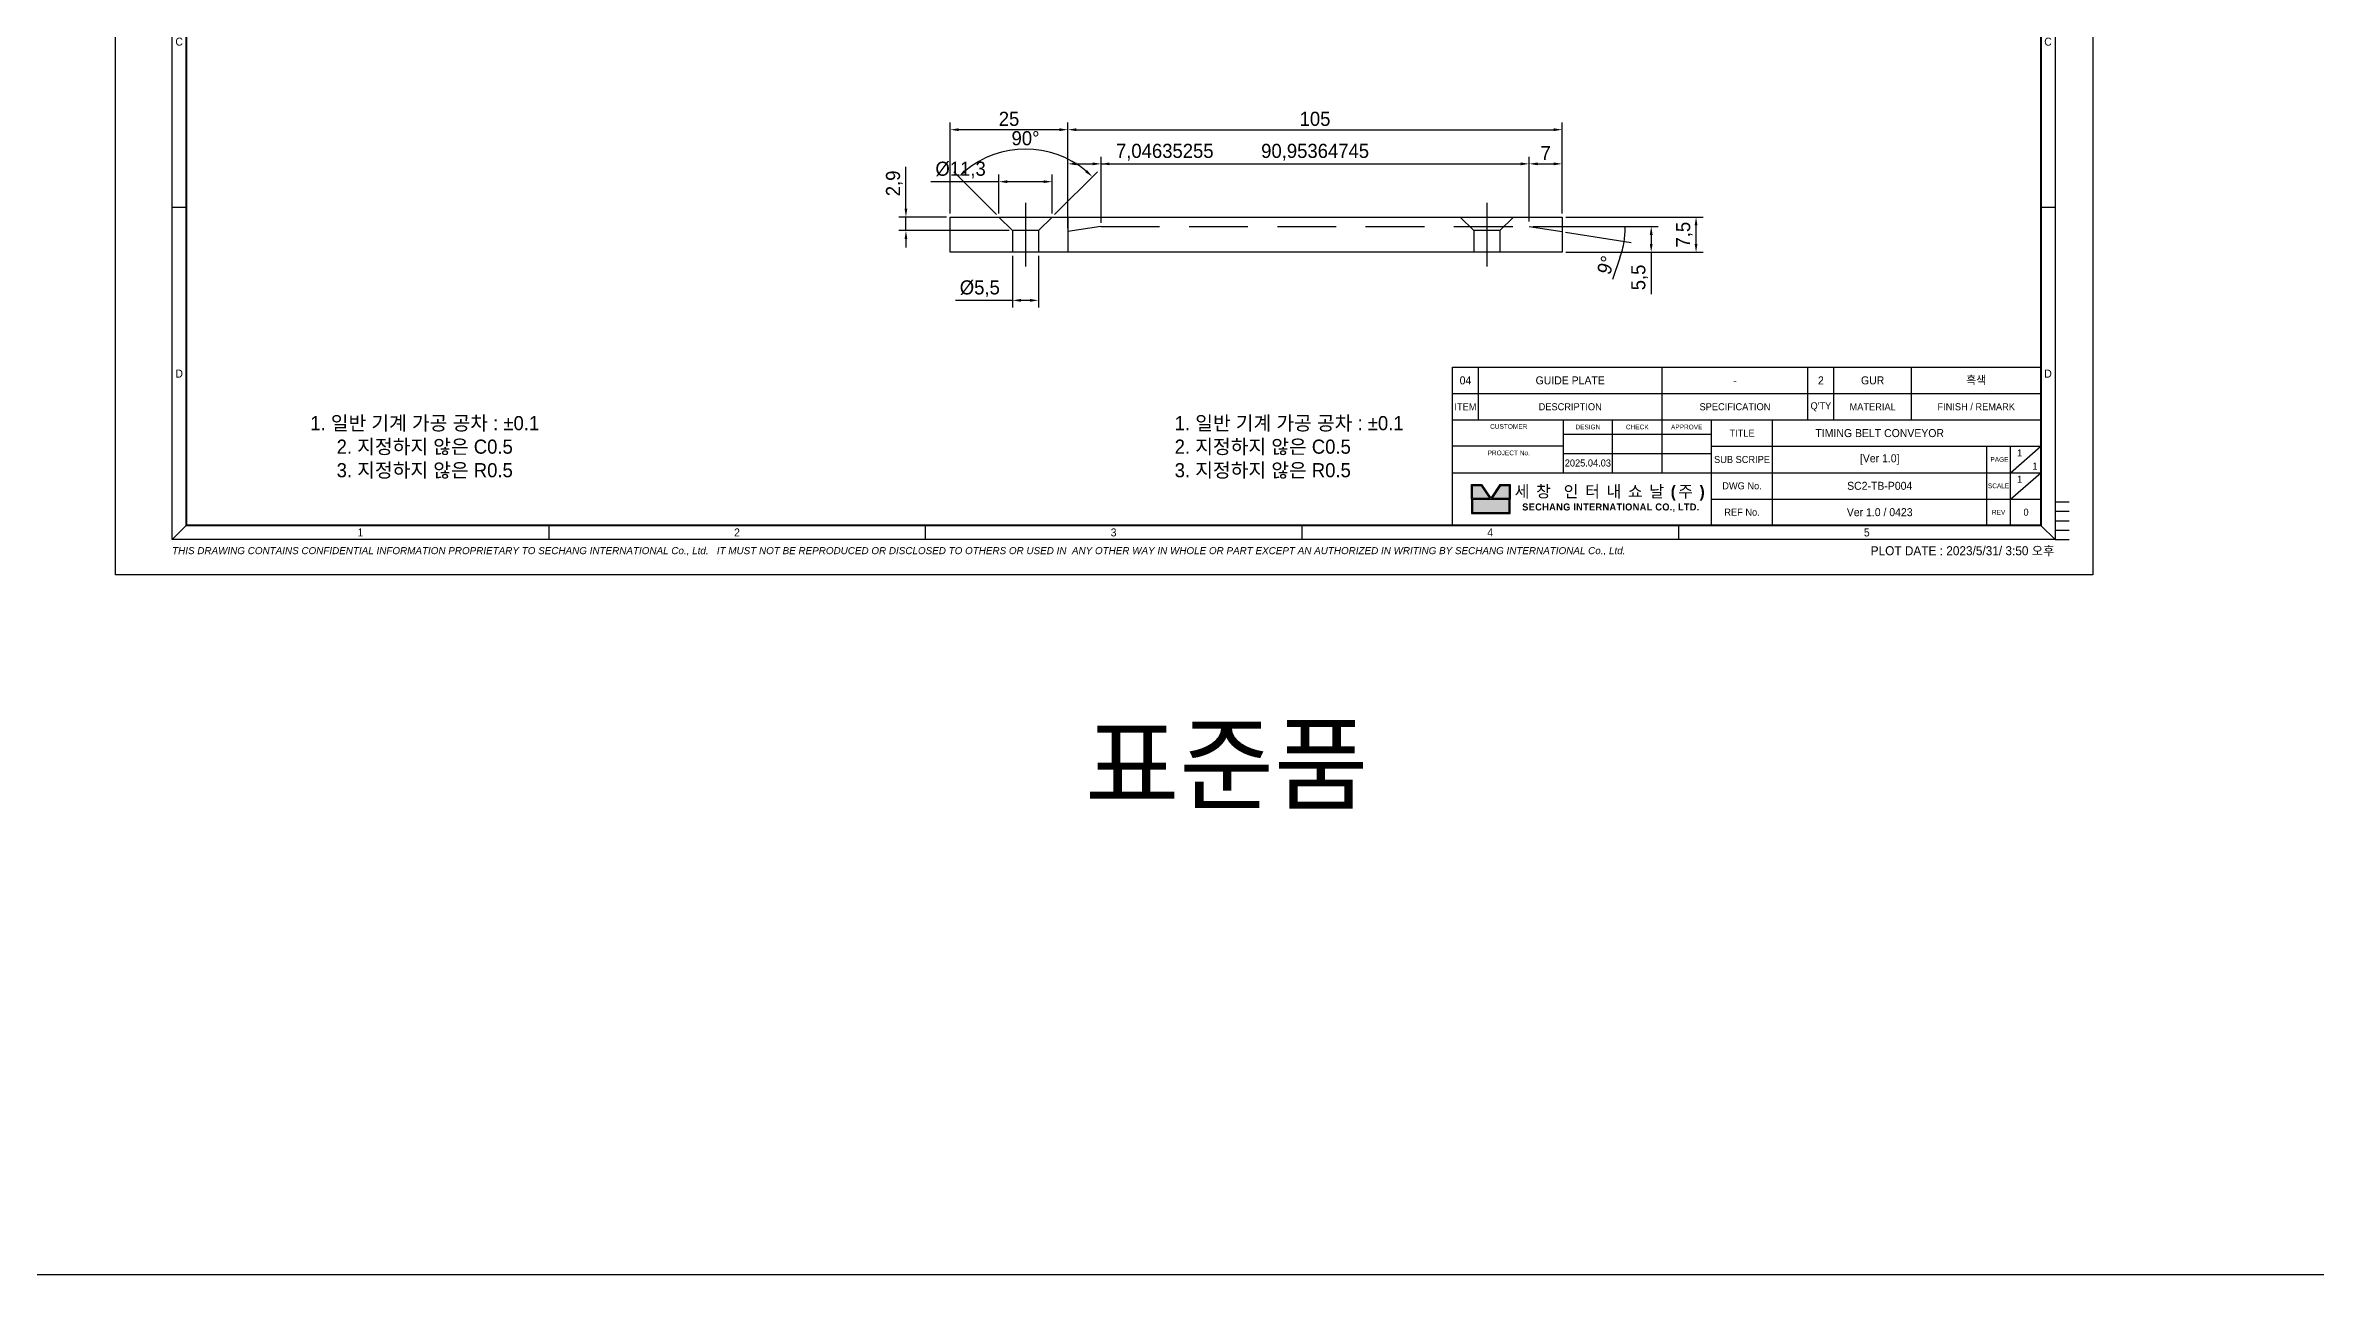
# Model space of a CAD drawing. Header units: inches. Extents: x 0 to 23821, y 0 to 11279.
# Drawn here: x 18849.1 to 19331.3, y 1770.5 to 2031.6 of the extents above; entities that cross this region are included whole.
import ezdxf
from ezdxf.enums import TextEntityAlignment as Align

# ---------------------------------------------------------------- set-up
doc = ezdxf.new("R2010")
doc.units = ezdxf.units.IN
doc.header["$LTSCALE"] = 10
doc.header["$MEASUREMENT"] = 0
for name, pattern in [('CENTER', [2, 1.25, -0.25, 0.25, -0.25]), ('HIDDEN', [0.375, 0.25, -0.125]), ('PHANTOM', [2.5, 1.25, -0.25, 0.25, -0.25, 0.25, -0.25])]:
    doc.linetypes.add(name, pattern=pattern)
doc.layers.get('Defpoints').update_dxf_attribs({"color": 8})
for name, color, linetype in [('11', 1, 'CENTER'), ('22', 2, 'HIDDEN'), ('66', 6, 'PHANTOM'), ('CENTER LINE', 1, 'CENTER'), ('HIDDEN LINE', 4, 'HIDDEN'), ('T', 3, 'Continuous')]:
    doc.layers.add(name, color=color, linetype=linetype)
doc.styles.add('SCI', font='')
doc.styles.get('SCI').set_extended_font_data('Gulim')
doc.dimstyles.new('SCH', dxfattribs={"dimtxt": 2.5, "dimasz": 2, "dimexe": 1.25, "dimexo": 0.625, "dimtad": 1, "dimdec": 8, "dimtxsty": 'SCI', "dimcen": 2.5, "dimclrd": 4, "dimclre": 4, "dimclrt": 7, "dimadec": 8, "dimazin": 2, "dimtfac": 1, "dimtdec": 8, "dimtmove": 0, "dimatfit": 3, "dimfxl": 1, "dimarcsym": 0})

# ---------------------------------------------------------------- blocks, each defined once
blk = doc.blocks.new('SECHANG TITLE')
h = blk.add_hatch(color=162)
h.dxf.hatch_style = 1
h.paths.add_polyline_path([(6.08, -25.11), (4.21, -25.11), (4.21, -27.9), (7.94, -27.9)])
h.paths.add_polyline_path([(12.06, -25.11), (10.19, -25.11), (8.33, -27.9), (12.06, -27.9)])
h.paths.add_polyline_path([(12.06, -28.1), (4.21, -28.1), (4.21, -30.89), (12.06, -30.89)])
at = {"color": 3}
for p, q in [((125, 0), (125, -33.6)), ((0, -5.6), (125, -5.6)), ((0, -33.6), (0, -5.6)), ((5.5, -11.2), (5.5, -5.6)), ((44.5, -22.4), (44.5, -5.6)), ((75.5, -11.2), (75.5, -5.6)), ((81, -11.2), (81, -5.6)), ((97.5, -11.2), (97.5, -5.6)), ((0, -11.2), (125, -11.2)), ((23.5, -11.2), (23.5, -22.4)), ((23.5, -14.2), (55, -14.2)), ((34, -22.4), (34, -11.2)), ((55, -33.6), (55, -11.2)), ((68, -33.6), (68, -11.2)), ((23.5, -16.8), (0, -16.8)), ((23.5, -18.3), (55, -18.3)), ((55, -16.8), (125, -16.8)), ((113.5, -33.6), (113.5, -16.8)), ((118.5, -22.4), (125, -16.8)), ((118.5, -33.6), (118.5, -16.8)), ((0, -22.4), (125, -22.4)), ((118.5, -28), (125, -22.4)), ((55, -28), (125, -28)), ((0, -33.6), (125, -33.6))]:
    blk.add_line(p, q, dxfattribs=at)
for p, q in [((4, -28), (4, -24.9)), ((4, -24.9), (6.19, -24.9)), ((4, -28), (4, -31.1)), ((4.21, -27.9), (4.21, -25.11)), ((4.21, -25.11), (6.08, -25.11)), ((7.94, -27.9), (4.21, -27.9)), ((12.06, -28.1), (4.21, -28.1)), ((4.21, -28.1), (4.21, -30.89)), ((6.08, -25.11), (7.94, -27.9)), ((6.19, -24.9), (8.13, -27.81)), ((10.08, -24.9), (8.13, -27.81)), ((10.19, -25.11), (8.33, -27.9)), ((12.06, -27.9), (8.33, -27.9)), ((10.08, -24.9), (12.27, -24.9)), ((10.19, -25.11), (12.06, -25.11)), ((12.06, -25.11), (12.06, -27.9)), ((12.06, -30.89), (12.06, -28.1)), ((12.27, -24.9), (12.27, -28)), ((12.27, -31.1), (12.27, -28)), ((4, -31.1), (12.27, -31.1)), ((4.21, -30.89), (12.06, -30.89))]:
    blk.add_line(p, q)
at = {"attachment_point": 5, "style": 'SCI'}
for s, insert, char_height, width in [('ITEM', (2.75, -8.4), 1.5, 5.5), ('DESCRIPTION', (25, -8.4), 1.5, 39), ('SPECIFICATION', (60, -8.4), 1.5, 31), ("Q'TY", (78.25, -8.4), 1.5, 5.5), ('MATERIAL', (89.25, -8.4), 1.5, 16.5), ('FINISH / REMARK', (111.25, -8.4), 1.5, 27.5), (' CUSTOMER', (11.75, -12.6), 1, 23.5), ('DESIGN', (28.75, -12.7), 1, 10.5), ('CHECK', (39.25, -12.7), 1, 10.5), ('APPROVE', (49.75, -12.7), 1, 10.5), ('TITLE', (61.5, -14), 1.5, 13), (' PROJECT No.', (11.75, -18.2), 1, 23.5), ('SUB SCRIPE', (61.5, -19.6), 1.5, 13), (' PAGE', (116, -19.6), 1, 5), ('{\\fGulim|b1|i0|c129|p50;\\T1.45;세창 인터내쇼날(주)}', (33.63, -26.75), 2.5, 38.7333), ('{\\fGulim|b1|i0|c129|p50;\\T1.05;SECHANG INTERNATIONAL CO., LTD.}', (33.63, -29.85), 1.5, 38.7333), ('DWG No.', (61.5, -25.2), 1.5, 13), ('SCALE', (116, -25.2), 1, 5), ('REF No.', (61.5, -30.8), 1.5, 13), ('REV', (116, -30.8), 1, 5)]:
    blk.add_mtext(s, dxfattribs=dict(at, insert=insert, char_height=char_height, width=width))
blk = doc.blocks.new('SECHANG REV')
at = {"color": 7}
blk.add_line((-52.5, 0), (-52.5, 5.5), dxfattribs=at)
at = {"color": 3}
for p, q in [((-43, 5.5), (-43, 0)), ((-28.5, 5.5), (-28.5, 0)), ((28.5, 5.5), (28.5, 0)), ((40.5, 5.5), (40.5, 0)), ((52.5, 5.5), (52.5, 0))]:
    blk.add_line(p, q, dxfattribs=at)
blk.add_line((52.5, 0), (-52.5, 0))
blk = doc.blocks.new('SECHANG A3')
at = {"color": 2}
for p, q in [((-198, 289.5), (-195, 286.5)), ((-118, 289.5), (-118, 286.5)), ((-38, 289.5), (-38, 286.5)), ((42, 289.5), (42, 286.5)), ((122, 289.5), (122, 286.5)), ((202, 289.5), (199, 286.5)), ((-195, 10.5), (-198, 7.5)), ((-118, 10.5), (-118, 7.5)), ((-38, 10.5), (-38, 7.5)), ((42, 10.5), (42, 7.5)), ((122, 10.5), (122, 7.5)), ((199, 10.5), (202, 7.5))]:
    blk.add_line(p, q, dxfattribs=at)
at = {"color": 3}
blk.add_line((94, 286.5), (199, 286.5), dxfattribs=at)
for p, q in [((-198, 219), (-195, 219)), ((199, 219), (202, 219)), ((-195, 148.5), (-198, 148.5)), ((202, 148.5), (199, 148.5)), ((-195, 78), (-198, 78)), ((202, 78), (199, 78)), ((202, 15.5), (205, 15.5))]:
    blk.add_line(p, q)
at = {"color": 1}
blk.add_lwpolyline([(-210, 297), (210, 297), (210, 0), (-210, 0)], close=True, dxfattribs=at)
at = {"color": 2}
blk.add_lwpolyline([(-198, 289.5), (202, 289.5), (202, 7.5), (-198, 7.5)], close=True, dxfattribs=at)
at = {"const_width": 0.4}
blk.add_lwpolyline([(-195, 286.5), (199, 286.5), (199, 10.5), (-195, 10.5)], close=True, dxfattribs=at)
at = {"layer": '11', "ltscale": 5}
blk.add_line((202, 11.5), (205, 11.5), dxfattribs=at)
at = {"layer": '22', "ltscale": 5}
blk.add_line((202, 13.5), (205, 13.5), dxfattribs=at)
at = {"layer": '66', "ltscale": 3}
blk.add_line((202, 9.5), (205, 9.5), dxfattribs=at)
at = {"layer": 'T'}
blk.add_line((202, 7.5), (205, 7.5), dxfattribs=at)
for name, p in [('SECHANG REV', (146.5, 281)), ('SECHANG TITLE', (74, 44.1))]:
    blk.add_blockref(name, p)
at = {"linetype": 'Continuous', "style": 'SCI'}
blk.add_text('PLOT DATE : 2023/5/31/ 3:50 오후', height=1.92, dxfattribs=at).set_placement((201.86, 4.16), align=Align.RIGHT)
at = {"color": 2, "style": 'SCI'}
for s, insert, char_height, width, attachment_point in [('1', (-158, 288), 1.7, 80, 5), ('2', (-78, 288), 1.7, 80, 5), ('3', (2, 288), 1.7, 80, 5), ('4', (82, 288), 1.7, 80, 5), ('5', (162, 288), 1.7, 80, 5), ('A', (-196.5, 254.25), 1.7, 3, 5), ('A', (200.5, 254.25), 1.7, 3, 5), ('B', (-196.5, 183.75), 1.7, 3, 5), ('B', (200.5, 183.75), 1.7, 3, 5), ('C', (-196.5, 113.25), 1.7, 3, 5), ('C', (200.5, 113.25), 1.7, 3, 5), ('D', (-196.5, 42.75), 1.7, 3, 5), ('D', (200.5, 42.75), 1.7, 3, 5), ('1. 일반 기계 가공 공차 : ±0.1\\P2. 지정하지 않은 C0.5\\P3. 지정하지 않은 R0.5', (14.98, 27.07), 3, 83.5818, 4), ('TIMING BELT CONVEYOR', (164.75, 30.1), 1.7, 45.5, 5), ('2025.04.03', (102.75, 23.75), 1.5, 10.5, 5), ('\\pi1.42726;1', (195.75, 23.1), 1.5, 3.25, 4), ('1', (-158, 9), 1.7, 80, 5), ('2', (-78, 9), 1.7, 80, 5), ('3', (2, 9), 1.7, 80, 5), ('4', (82, 9), 1.7, 80, 5), ('5', (162, 9), 1.7, 80, 5)]:
    blk.add_mtext(s, dxfattribs=dict(at, insert=insert, char_height=char_height, width=width, attachment_point=attachment_point))
at = {"char_height": 1.5, "attachment_point": 5, "style": 'SCI'}
for s, insert, width in [('REV.No', (98.75, 283.7), 9.5), ('DATE', (110.75, 283.7), 14.5), ('REVISION RECORD', (146.5, 283.7), 57), ('SIGN', (181, 283.7), 12), ('CHECK', (193, 283.7), 12)]:
    blk.add_mtext(s, dxfattribs=dict(at, insert=insert, width=width))
at = {"color": 3, "insert": (-198, 5), "char_height": 1.5, "width": 400.0238, "attachment_point": 4, "style": 'SCI'}
blk.add_mtext('{\\fArial|b0|i1|c0|p34;THIS DRAWING CONTAINS CONFIDENTIAL INFORMATION PROPRIETARY TO SECHANG INTERNATIONAL Co., Ltd.   IT MUST NOT BE REPRODUCED OR DISCLOSED TO OTHERS OR USED IN  ANY OTHER WAY IN WHOLE OR PART EXCEPT AN AUTHORIZED IN WRITING BY SECHANG INTERNATIONAL Co., Ltd.  }', dxfattribs=at)
blk = doc.blocks.new('A$C22515e4a')
at = {"color": 3}
for p, q in [((0, 0), (125, 0)), ((0, -5.6), (0, 0)), ((5.5, -5.6), (5.5, 0)), ((44.5, -5.6), (44.5, 0)), ((75.5, -5.6), (75.5, 0)), ((81, -5.6), (81, 0)), ((97.5, -5.6), (97.5, 0)), ((125, 0), (125, -5.6))]:
    blk.add_line(p, q, dxfattribs=at)
blk = doc.blocks.new('*D679')
at = {"color": 4, "lineweight": -2, "transparency": 16777216}
for p, q in [((19041.29, 1995.88), (19041.29, 2015.18)), ((19064.49, 2013.68), (19043.09, 2013.68)), ((19066.29, 1995.88), (19066.29, 2015.18))]:
    blk.add_line(p, q, dxfattribs=at)
at = {"color": 4, "transparency": 16777216}
for points in [[(19043.09, 2013.98), (19043.09, 2013.38), (19041.29, 2013.68)], [(19064.49, 2013.98), (19064.49, 2013.38), (19066.29, 2013.68)]]:
    blk.add_solid(points, dxfattribs=at)
at = {"layer": 'Defpoints', "color": 0, "transparency": 16777216}
for p in [(19041.29, 2013.68), (19041.29, 1995.13), (19066.29, 1995.13)]:
    blk.add_point(p, dxfattribs=at)
at = {"color": 7, "transparency": 16777216, "insert": (19053.79, 2015.97), "char_height": 3, "attachment_point": 5, "style": 'SCI'}
blk.add_mtext('25', dxfattribs=at)
blk = doc.blocks.new('*D680')
at = {"color": 4, "lineweight": -2, "transparency": 16777216}
for p, q in [((19066.29, 1995.88), (19066.29, 2015.18)), ((19068.09, 2013.68), (19169.49, 2013.68)), ((19171.29, 1995.88), (19171.29, 2015.18))]:
    blk.add_line(p, q, dxfattribs=at)
at = {"color": 4, "transparency": 16777216}
for points in [[(19068.09, 2013.98), (19068.09, 2013.38), (19066.29, 2013.68)], [(19169.49, 2013.98), (19169.49, 2013.38), (19171.29, 2013.68)]]:
    blk.add_solid(points, dxfattribs=at)
at = {"layer": 'Defpoints', "color": 0, "transparency": 16777216}
for p in [(19171.29, 2013.68), (19066.29, 1995.13), (19171.29, 1995.13)]:
    blk.add_point(p, dxfattribs=at)
at = {"color": 7, "transparency": 16777216, "insert": (19118.79, 2015.97), "char_height": 3, "attachment_point": 5, "style": 'SCI'}
blk.add_mtext('105', dxfattribs=at)
blk = doc.blocks.new('*D681')
at = {"color": 4, "lineweight": -2, "transparency": 16777216}
for p, q in [((19066.29, 1992.77), (19066.29, 2007.92)), ((19068.09, 2006.42), (19071.53, 2006.42)), ((19073.33, 1993.89), (19073.33, 2007.92)), ((19073.33, 2006.42), (19098.61, 2006.42))]:
    blk.add_line(p, q, dxfattribs=at)
at = {"color": 4, "transparency": 16777216}
for points in [[(19068.09, 2006.72), (19068.09, 2006.12), (19066.29, 2006.42)], [(19071.53, 2006.72), (19071.53, 2006.12), (19073.33, 2006.42)]]:
    blk.add_solid(points, dxfattribs=at)
at = {"layer": 'Defpoints', "color": 0, "transparency": 16777216}
for p in [(19073.33, 2006.42), (19066.29, 1992.02), (19073.33, 1993.14)]:
    blk.add_point(p, dxfattribs=at)
at = {"color": 7, "transparency": 16777216, "insert": (19086.87, 2008.9), "char_height": 3, "attachment_point": 5, "style": 'SCI'}
blk.add_mtext('7,04635255', dxfattribs=at)
blk = doc.blocks.new('*D682')
at = {"color": 4, "lineweight": -2, "transparency": 16777216}
for p, q in [((19073.33, 1993.89), (19073.33, 2007.92)), ((19075.13, 2006.42), (19162.49, 2006.42)), ((19164.29, 1994.18), (19164.29, 2007.92))]:
    blk.add_line(p, q, dxfattribs=at)
at = {"color": 4, "transparency": 16777216}
for points in [[(19075.13, 2006.72), (19075.13, 2006.12), (19073.33, 2006.42)], [(19162.49, 2006.72), (19162.49, 2006.12), (19164.29, 2006.42)]]:
    blk.add_solid(points, dxfattribs=at)
at = {"layer": 'Defpoints', "color": 0, "transparency": 16777216}
for p in [(19164.29, 2006.42), (19073.33, 1993.14), (19164.29, 1993.43)]:
    blk.add_point(p, dxfattribs=at)
at = {"color": 7, "transparency": 16777216, "insert": (19118.81, 2008.9), "char_height": 3, "attachment_point": 5, "style": 'SCI'}
blk.add_mtext('90,95364745', dxfattribs=at)
blk = doc.blocks.new('*D683')
at = {"color": 4, "lineweight": -2, "transparency": 16777216}
for p, q in [((19164.29, 1994.18), (19164.29, 2007.92)), ((19166.09, 2006.42), (19169.49, 2006.42)), ((19171.29, 1995.88), (19171.29, 2007.92))]:
    blk.add_line(p, q, dxfattribs=at)
at = {"color": 4, "transparency": 16777216}
for points in [[(19166.09, 2006.72), (19166.09, 2006.12), (19164.29, 2006.42)], [(19169.49, 2006.72), (19169.49, 2006.12), (19171.29, 2006.42)]]:
    blk.add_solid(points, dxfattribs=at)
at = {"layer": 'Defpoints', "color": 0, "transparency": 16777216}
for p in [(19171.29, 2006.42), (19164.29, 1993.43), (19171.29, 1995.13)]:
    blk.add_point(p, dxfattribs=at)
at = {"color": 7, "transparency": 16777216, "insert": (19167.79, 2008.71), "char_height": 3, "attachment_point": 5, "style": 'SCI'}
blk.add_mtext('7', dxfattribs=at)
blk = doc.blocks.new('*D684')
at = {"color": 4, "lineweight": -2, "transparency": 16777216}
for p, q in [((19165.04, 1993.13), (19191.71, 1993.13)), ((19172.04, 1987.63), (19191.71, 1987.63)), ((19190.21, 1991.33), (19190.21, 1989.43)), ((19190.21, 1987.63), (19190.21, 1978.74))]:
    blk.add_line(p, q, dxfattribs=at)
at = {"color": 4, "transparency": 16777216}
for points in [[(19189.91, 1991.33), (19190.51, 1991.33), (19190.21, 1993.13)], [(19189.91, 1989.43), (19190.51, 1989.43), (19190.21, 1987.63)]]:
    blk.add_solid(points, dxfattribs=at)
at = {"layer": 'Defpoints', "color": 0, "transparency": 16777216}
for p in [(19164.29, 1993.13), (19171.29, 1987.63), (19190.21, 1987.63)]:
    blk.add_point(p, dxfattribs=at)
at = {"color": 7, "transparency": 16777216, "insert": (19187.74, 1982.29), "char_height": 3, "attachment_point": 5, "rotation": 90, "style": 'SCI'}
blk.add_mtext('5,5', dxfattribs=at)
blk = doc.blocks.new('*D688')
at = {"color": 4, "lineweight": -2, "transparency": 16777216}
for p, q in [((19054.54, 1986.88), (19054.54, 1975.92)), ((19060.04, 1986.88), (19060.04, 1975.92)), ((19054.54, 1977.42), (19042.42, 1977.42)), ((19058.24, 1977.42), (19056.34, 1977.42))]:
    blk.add_line(p, q, dxfattribs=at)
at = {"color": 4, "transparency": 16777216}
for points in [[(19056.34, 1977.72), (19056.34, 1977.12), (19054.54, 1977.42)], [(19058.24, 1977.72), (19058.24, 1977.12), (19060.04, 1977.42)]]:
    blk.add_solid(points, dxfattribs=at)
at = {"layer": 'Defpoints', "color": 0, "transparency": 16777216}
for p in [(19054.54, 1987.63), (19060.04, 1987.63), (19054.54, 1977.42)]:
    blk.add_point(p, dxfattribs=at)
at = {"color": 7, "transparency": 16777216, "insert": (19047.58, 1979.9), "char_height": 3, "attachment_point": 5, "style": 'SCI'}
blk.add_mtext('%%c5,5', dxfattribs=at)
blk = doc.blocks.new('*D689')
at = {"color": 4, "lineweight": -2, "transparency": 16777216}
for p, q in [((19051.64, 2002.63), (19037.17, 2002.63)), ((19051.64, 1995.88), (19051.64, 2004.13)), ((19061.14, 2002.63), (19053.44, 2002.63)), ((19062.94, 1995.88), (19062.94, 2004.13))]:
    blk.add_line(p, q, dxfattribs=at)
at = {"color": 4, "transparency": 16777216}
for points in [[(19053.44, 2002.93), (19053.44, 2002.33), (19051.64, 2002.63)], [(19061.14, 2002.93), (19061.14, 2002.33), (19062.94, 2002.63)]]:
    blk.add_solid(points, dxfattribs=at)
at = {"layer": 'Defpoints', "color": 0, "transparency": 16777216}
for p in [(19051.64, 2002.63), (19051.64, 1995.13), (19062.94, 1995.13)]:
    blk.add_point(p, dxfattribs=at)
at = {"color": 7, "transparency": 16777216, "insert": (19043.5, 2005.11), "char_height": 3, "attachment_point": 5, "style": 'SCI'}
blk.add_mtext('%%c11,3', dxfattribs=at)
blk = doc.blocks.new('*D690')
at = {"color": 4, "lineweight": -2, "transparency": 16777216}
for p, q in [((19031.89, 1996.93), (19031.89, 2005.81)), ((19040.54, 1995.13), (19030.39, 1995.13)), ((19053.79, 1992.23), (19030.39, 1992.23)), ((19031.89, 1992.23), (19031.89, 1995.13)), ((19031.89, 1990.43), (19031.89, 1988.63))]:
    blk.add_line(p, q, dxfattribs=at)
at = {"color": 4, "transparency": 16777216}
for points in [[(19031.59, 1996.93), (19032.19, 1996.93), (19031.89, 1995.13)], [(19031.59, 1990.43), (19032.19, 1990.43), (19031.89, 1992.23)]]:
    blk.add_solid(points, dxfattribs=at)
at = {"layer": 'Defpoints', "color": 0, "transparency": 16777216}
for p in [(19031.89, 1995.13), (19041.29, 1995.13), (19054.54, 1992.23)]:
    blk.add_point(p, dxfattribs=at)
at = {"color": 7, "transparency": 16777216, "insert": (19029.42, 2002.27), "char_height": 3, "attachment_point": 5, "rotation": 90, "style": 'SCI'}
blk.add_mtext('2,9', dxfattribs=at)
blk = doc.blocks.new('*D691')
at = {"color": 4, "lineweight": -2, "transparency": 16777216}
for p, q in [((19051.11, 1995.66), (19042.03, 2004.74)), ((19063.47, 1995.66), (19072.55, 2004.74))]:
    blk.add_line(p, q, dxfattribs=at)
blk.add_arc((19057.29, 1989.48), 20.08, 50.1377, 129.8623, dxfattribs=at)
at = {"color": 4, "transparency": 16777216}
for points in [[(19044.62, 2004.67), (19044.21, 2005.11), (19043.09, 2003.68)], [(19070.36, 2005.11), (19069.96, 2004.67), (19071.49, 2003.68)]]:
    blk.add_solid(points, dxfattribs=at)
at = {"layer": 'Defpoints', "color": 0, "transparency": 16777216}
for p in [(19062.48, 2008.88), (19051.64, 1995.13), (19054.54, 1992.23), (19060.04, 1992.23), (19062.94, 1995.13)]:
    blk.add_point(p, dxfattribs=at)
at = {"color": 7, "transparency": 16777216, "insert": (19057.29, 2011.85), "char_height": 3, "attachment_point": 5, "style": 'SCI'}
blk.add_mtext('90°', dxfattribs=at)
blk = doc.blocks.new('*D692')
at = {"color": 4, "lineweight": -2, "transparency": 16777216}
for p, q in [((19165.04, 1993.13), (19186.2, 1993.13)), ((19172.03, 1991.9), (19185.93, 1989.7)), ((19183.57, 1986.44), (19181.98, 1981.86))]:
    blk.add_line(p, q, dxfattribs=at)
for start, end in [(351, 0), (340.8818, 351)]:
    blk.add_arc((19164.29, 1993.13), 20.41, start, end, dxfattribs=at)
at = {"layer": 'Defpoints', "color": 0, "transparency": 16777216}
for p in [(19073.29, 1993.13), (19164.29, 1993.13), (19164.29, 1993.13), (19171.29, 1992.02), (19184.67, 1992.06)]:
    blk.add_point(p, dxfattribs=at)
at = {"color": 7, "transparency": 16777216, "insert": (19180.62, 1984.9), "char_height": 3, "attachment_point": 5, "rotation": 70.8818, "style": 'SCI'}
blk.add_mtext('9°', dxfattribs=at)
blk = doc.blocks.new('A$Cfa07dbfa')
blk.add_lwpolyline([(-65, 7.5), (65, 7.5), (65, 0), (-65, 0)], close=True)
at = {"layer": 'CENTER LINE', "ltscale": 1.98}
for p, q in [((-49, 10.5), (-49, -3)), ((49, 10.5), (49, -3))]:
    blk.add_line(p, q, dxfattribs=at)
at = {"layer": 'HIDDEN LINE', "ltscale": 3.96}
for p, q in [((-54.65, 7.5), (-51.75, 4.6)), ((-43.35, 7.5), (-46.25, 4.6)), ((43.35, 7.5), (46.25, 4.6)), ((54.65, 7.5), (51.75, 4.6)), ((-46.25, 4.6), (-51.75, 4.6)), ((-51.75, 4.6), (-51.75, 0)), ((-46.25, 4.6), (-46.25, 0)), ((51.75, 4.6), (46.25, 4.6)), ((46.25, 4.6), (46.25, 0)), ((51.75, 4.6), (51.75, 0))]:
    blk.add_line(p, q, dxfattribs=at)
at = {"layer": 'HIDDEN LINE', "ltscale": 5}
for p, q in [((-40, 7.5), (-40, 0)), ((-33, 5.5), (-40, 4.39)), ((-33, 5.5), (58, 5.5)), ((58, 5.5), (65, 4.39))]:
    blk.add_line(p, q, dxfattribs=at)
blk = doc.blocks.new('*D860')
at = {"color": 4, "lineweight": -2, "transparency": 16777216}
for p, q in [((19172.04, 1995.13), (19201.23, 1995.13)), ((19199.73, 1989.43), (19199.73, 1993.33)), ((19172.04, 1987.63), (19201.23, 1987.63))]:
    blk.add_line(p, q, dxfattribs=at)
at = {"color": 4, "transparency": 16777216}
for points in [[(19199.43, 1993.33), (19200.03, 1993.33), (19199.73, 1995.13)], [(19199.43, 1989.43), (19200.03, 1989.43), (19199.73, 1987.63)]]:
    blk.add_solid(points, dxfattribs=at)
at = {"layer": 'Defpoints', "color": 0, "transparency": 16777216}
for p in [(19171.29, 1995.13), (19199.73, 1995.13), (19171.29, 1987.63)]:
    blk.add_point(p, dxfattribs=at)
at = {"color": 7, "transparency": 16777216, "insert": (19197.26, 1991.38), "char_height": 3, "attachment_point": 5, "rotation": 90, "style": 'SCI'}
blk.add_mtext('7,5', dxfattribs=at)

msp = doc.modelspace()

# ---------------------------------------------------------------- linework, layer by layer
msp.add_lwpolyline([(16750, 1770.46366694), (23820.81798648, 1770.46366694), (23820.81798648, 2874.08069523), (16750, 2874.08069523)], close=True)

# ---------------------------------------------------------------- block references
for name, p in [('SECHANG A3', (19074, 1919.11632666)), ('A$Cfa07dbfa', (19106.28719772, 1987.62956262)), ('A$C22515e4a', (19148, 1963.21632666))]:
    msp.add_blockref(name, p)

# ---------------------------------------------------------------- texts
at = {"color": 2, "style": 'SCI'}
for s, insert, char_height, width, attachment_point in [('04', (19150.75, 1960.41632666), 1.7, 5.5, 5), ('GUIDE PLATE', (19173, 1960.41632666), 1.7, 39, 5), ('-', (19208, 1960.41632666), 1.7, 31, 5), ('2', (19226.25, 1960.41632666), 1.7, 5.5, 5), ('GUR', (19237.25, 1960.41632666), 1.7, 16.5, 5), ('흑색', (19259.25, 1960.41632666), 1.7, 27.5, 5), ('1. 일반 기계 가공 공차 : ±0.1\\P2. 지정하지 않은 C0.5\\P3. 지정하지 않은 R0.5', (18929.66606718, 1946.18752979), 3, 83.5818366287, 5), ('[Ver 1.0]', (19238.75, 1943.61632666), 1.7, 45.5, 5), ('\\pi1.42726;1', (19266.5, 1945.01632666), 1.5, 3.25, 4), ('SC2-TB-P004', (19238.75, 1938.01632666), 1.7, 45.5, 5), ('\\pi1.42726;1', (19266.5, 1939.41632666), 1.5, 3.25, 4), ('Ver 1.0 / 0423', (19238.75, 1932.41632666), 1.7, 45.5, 5), ('\\pi2.78862;0', (19266.5, 1932.41632666), 1.5, 6.5, 4), ('\\pi16.65776;표준품', (19053.24083991, 1886.85941475), 16, 94.7802370477, 1)]:
    msp.add_mtext(s, dxfattribs=dict(at, insert=insert, char_height=char_height, width=width, attachment_point=attachment_point))

# ---------------------------------------------------------------- dimensions: what is measured, and where the dimension line sits
at = {"color": 3}
for base, p1, p2, override, picture, middle in [((19041.287197718, 2013.6828446211), (19066.287197718, 1995.1295626238), (19041.287197718, 1995.1295626238), {"dimscale": 1.2, "dimasz": 1.5}, '*D679', (19053.787197718, 2015.9707940219)), ((19171.287197718, 2013.6828446211), (19066.287197718, 1995.1295626238), (19171.287197718, 1995.1295626238), {"dimscale": 1.2, "dimasz": 1.5}, '*D680', (19118.787197718, 2015.9747886957)), ((19073.3335502672, 2006.4231013979), (19066.287197718, 1992.0208715415), (19073.3335502672, 1993.1369041463), {"dimscale": 1.2, "dimasz": 1.5}, '*D681', (19086.8709004669, 2008.8988004658)), ((19164.287197718, 2006.4231013979), (19073.3335502672, 1993.1369041463), (19164.287197718, 1993.4295626238), {"dimscale": 1.2, "dimasz": 1.5, "dimtmove": 1}, '*D682', (19118.8103739926, 2008.8988004658)), ((19171.287197718, 2006.4231013979), (19164.287197718, 1993.4295626238), (19171.287197718, 1995.1295626238), {"dimscale": 1.2, "dimasz": 1.5, "dimtmove": 1}, '*D683', (19167.787197718, 2008.7110507987))]:
    dim = msp.add_linear_dim(base=base, p1=p1, p2=p2, dimstyle='SCH', override=override, dxfattribs=at)
    dim.commit()
    dim.dimension.update_dxf_attribs({"geometry": picture, "text_midpoint": middle})
for base, line1, line2, picture, middle in [((19062.4843523635, 2008.8756078154), ((19062.937197718, 1995.1295626238), (19060.037197718, 1992.2295626238)), ((19051.637197718, 1995.1295626238), (19054.537197718, 1992.2295626238)), '*D691', (19057.287197718, 2011.8477756056)), ((19184.6711909475, 1992.0612828057), ((19164.287197718, 1993.1295626238), (19171.287197718, 1992.0208715415)), ((19073.287197718, 1993.1295626238), (19164.287197718, 1993.1295626238)), '*D692', (19180.6170968319, 1984.9016374769))]:
    dim = msp.add_angular_dim_2l(base=base, line1=line1, line2=line2, dimstyle='SCH', override={"dimscale": 1.2, "dimasz": 1.5}, dxfattribs=at)
    dim.commit()
    dim.dimension.update_dxf_attribs({"geometry": picture, "text_midpoint": middle})
for base, p1, p2, picture, middle in [((19051.637197718, 2002.6331278414), (19062.937197718, 1995.1295626238), (19051.637197718, 1995.1295626238), '*D689', (19043.5046411268, 2005.1088269093)), ((19054.537197718, 1977.4236821874), (19060.037197718, 1987.6295626238), (19054.537197718, 1987.6295626238), '*D688', (19047.5810725516, 1979.8953865816))]:
    dim = msp.add_linear_dim(base=base, p1=p1, p2=p2, text='%%c<>', dimstyle='SCH', override={"dimscale": 1.2, "dimasz": 1.5}, dxfattribs=at)
    dim.commit()
    dim.dimension.update_dxf_attribs({"geometry": picture, "text_midpoint": middle})
for base, p1, p2, picture, middle in [((19031.89424102, 1995.12956262), (19054.53719772, 1992.22956262), (19041.28719772, 1995.12956262), '*D690', (19029.42053929, 2002.26784491)), ((19190.2070945512, 1987.6295626238), (19164.287197718, 1993.1295626238), (19171.287197718, 1987.6295626238), '*D684', (19187.7353901571, 1982.2852883228)), ((19199.7340155631, 1995.1295626238), (19171.287197718, 1987.6295626238), (19171.287197718, 1995.1295626238), '*D860', (19197.2623111689, 1991.3795626238))]:
    dim = msp.add_linear_dim(base=base, p1=p1, p2=p2, angle=90, dimstyle='SCH', override={"dimscale": 1.2, "dimasz": 1.5}, dxfattribs=at)
    dim.commit()
    dim.dimension.update_dxf_attribs({"geometry": picture, "text_midpoint": middle})

doc.saveas('drawing.dxf')
